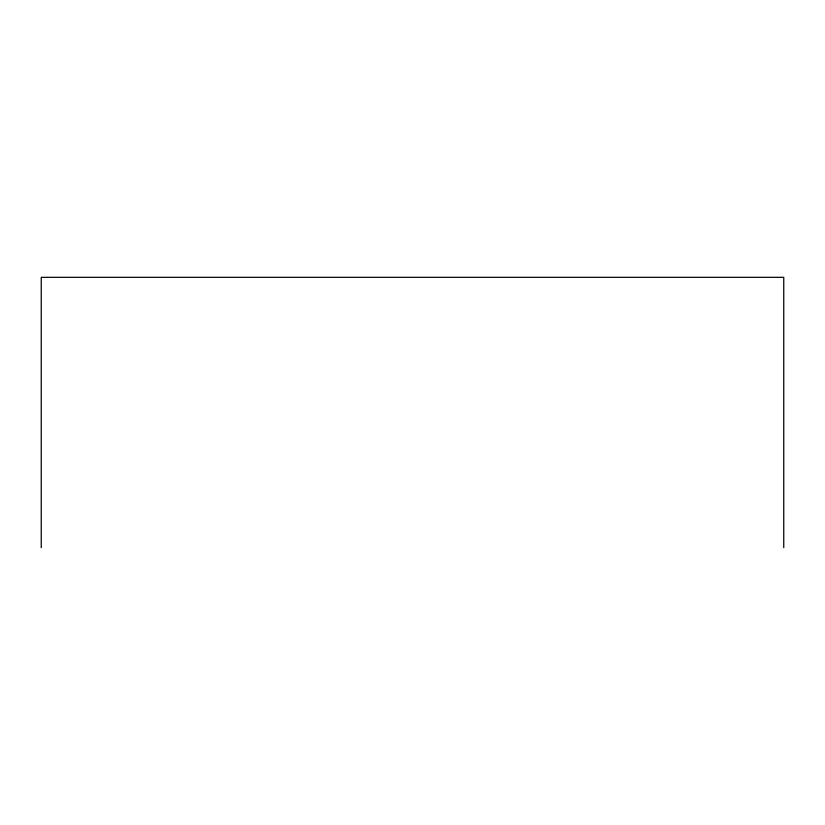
<?xml version="1.0" encoding="UTF-8"?>
<svg xmlns="http://www.w3.org/2000/svg" width="825" height="825" viewBox="0 0 825 825"><rect width="100%" height="100%" fill="white"/><g stroke="black" fill="none" stroke-linecap="round" stroke-linejoin="round"><path stroke-width="1.24" d="M783.75 547.676L783.75 277.324L41.25 277.324L41.25 547.676"/></g></svg>
